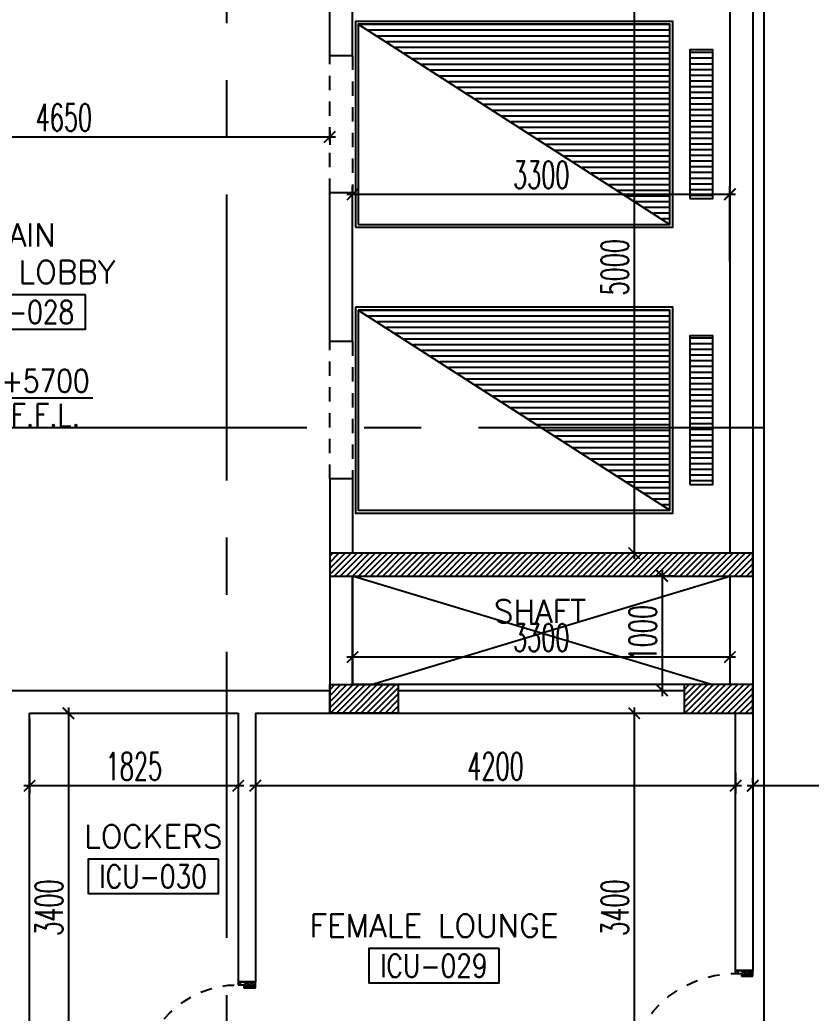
# Model space of a CAD drawing. Extents: x 276011.4 to 276105.3, y 57291.9 to 57371.4.
# Drawn here: x 276036.57 to 276043.49, y 57315.24 to 57323.93 of the extents above; entities that cross this region are included whole.
import ezdxf
from ezdxf.enums import TextEntityAlignment as Align

# ---------------------------------------------------------------- set-up
doc = ezdxf.new("R2010")
doc.units = 0
doc.header["$MEASUREMENT"] = 0
doc.header["$PDMODE"] = 34
for name, pattern in [('CENTERX2', [4, 2.5, -0.5, 0.5, -0.5]), ('HIDDEN', [0.375, 0.25, -0.125]), ('HIDDEN2', [0.1875, 0.125, -0.0625])]:
    doc.linetypes.add(name, pattern=pattern)
doc.layers.get('0').update_dxf_attribs({"color": 4, "linetype": 'CONTINUOUS'})
doc.layers.get('DEFPOINTS').update_dxf_attribs({"linetype": 'CONTINUOUS'})
for name, color, linetype in [('A_COUNTER', 7, 'CONTINUOUS'), ('AXES', 11, 'CENTERX2'), ('CEILING', 4, 'CONTINUOUS'), ('COL', 5, 'CONTINUOUS'), ('DIM', 4, 'CONTINUOUS'), ('DOOR', 7, 'CONTINUOUS'), ('HAT', 11, 'CONTINUOUS'), ('HIDDEN', 9, 'HIDDEN2'), ('LEV-PL', 3, 'CONTINUOUS'), ('LIFTS', 3, 'CONTINUOUS'), ('RM-BOX', 11, 'CONTINUOUS'), ('RM-NAME', 11, 'CONTINUOUS'), ('RM-NO', 11, 'CONTINUOUS'), ('SHAFT', 3, 'CONTINUOUS'), ('WALL', 2, 'CONTINUOUS')]:
    doc.layers.add(name, color=color, linetype=linetype)
doc.styles.add('ROMANS', font='ROMANS.shx', dxfattribs={"width": 0.6})
doc.styles.add('S', font='ROMANS.SHX')
doc.dimstyles.new('STANDARD_IN', dxfattribs={"dimtxt": 0.24, "dimasz": 0.1, "dimexe": 0.07, "dimexo": 0.05, "dimgap": 0.05, "dimtad": 1, "dimdec": 0, "dimlfac": 1000, "dimzin": 0, "dimtxsty": 'ROMANS', "dimblk": 'ARCHTICK', "dimcen": 0.05, "dimdle": 0.05, "dimclrd": 4, "dimclre": 4, "dimclrt": 2, "dimazin": 3, "dimtfac": 1, "dimtdec": 0, "dimtmove": 0, "dimatfit": 3, "dimtolj": 1, "dimtzin": 0})

# ---------------------------------------------------------------- blocks, each defined once
blk = doc.blocks.new('RM1')
at = {"layer": 'RM-BOX'}
blk.add_lwpolyline([(569.9, -200), (-569.9, -200), (-569.9, -500), (569.9, -500)], close=True, dxfattribs=at)
at = {"layer": 'RM-NAME', "style": 'ROMANS'}
blk.add_attdef('ROOMNAME1', text='', height=200, dxfattribs=at).set_placement((0, 323.8), align=Align.MIDDLE)
blk = doc.blocks.new('*X23')
at = {"color": 0}
for p, q in [((503898.9, 131750), (506611.9, 131750)), ((503976.8, 131700), (506611.9, 131700)), ((504054.6, 131650), (506611.9, 131650)), ((504132.5, 131600), (506611.9, 131600)), ((504210.3, 131550), (506611.9, 131550)), ((504288.2, 131500), (506611.9, 131500)), ((504366, 131450), (506611.9, 131450)), ((504443.9, 131400), (506611.9, 131400)), ((504521.8, 131350), (506611.9, 131350)), ((504599.6, 131300), (506611.9, 131300)), ((504677.5, 131250), (506611.9, 131250)), ((504755.3, 131200), (506611.9, 131200)), ((504833.2, 131150), (506611.9, 131150)), ((504911, 131100), (506611.9, 131100)), ((504988.9, 131050), (506611.9, 131050)), ((505066.8, 131000), (506611.9, 131000)), ((505144.6, 130950), (506611.9, 130950)), ((505222.5, 130900), (506611.9, 130900)), ((505300.3, 130850), (506611.9, 130850)), ((505378.2, 130800), (506611.9, 130800)), ((505456, 130750), (506611.9, 130750)), ((505533.9, 130700), (506611.9, 130700)), ((505611.8, 130650), (506611.9, 130650)), ((505689.6, 130600), (506611.9, 130600)), ((505767.5, 130550), (506611.9, 130550)), ((505845.3, 130500), (506611.9, 130500)), ((505923.2, 130450), (506611.9, 130450)), ((506001, 130400), (506611.9, 130400)), ((506078.9, 130350), (506611.9, 130350)), ((506156.8, 130300), (506611.9, 130300)), ((506234.6, 130250), (506611.9, 130250)), ((506312.5, 130200), (506611.9, 130200)), ((506390.3, 130150), (506611.9, 130150)), ((506468.2, 130100), (506611.9, 130100)), ((506546, 130050), (506611.9, 130050))]:
    blk.add_line(p, q, dxfattribs=at)
blk = doc.blocks.new('*X22')
at = {"color": 0}
for p, q in [((140176.5, 227700), (140376.5, 227700)), ((140176.5, 227650), (140376.5, 227650)), ((140176.5, 227600), (140376.5, 227600)), ((140176.5, 227550), (140376.5, 227550)), ((140176.5, 227500), (140376.5, 227500)), ((140176.5, 227450), (140376.5, 227450)), ((140176.5, 227400), (140376.5, 227400)), ((140176.5, 227350), (140376.5, 227350)), ((140176.5, 227300), (140376.5, 227300)), ((140176.5, 227250), (140376.5, 227250)), ((140176.5, 227200), (140376.5, 227200)), ((140176.5, 227150), (140376.5, 227150)), ((140176.5, 227100), (140376.5, 227100)), ((140176.5, 227050), (140376.5, 227050)), ((140176.5, 227000), (140376.5, 227000)), ((140176.5, 226950), (140376.5, 226950)), ((140176.5, 226900), (140376.5, 226900)), ((140176.5, 226850), (140376.5, 226850)), ((140176.5, 226800), (140376.5, 226800)), ((140176.5, 226750), (140376.5, 226750)), ((140176.5, 226700), (140376.5, 226700)), ((140176.5, 226650), (140376.5, 226650)), ((140176.5, 226600), (140376.5, 226600)), ((140176.5, 226550), (140376.5, 226550)), ((140176.5, 226500), (140376.5, 226500)), ((140176.5, 226450), (140376.5, 226450))]:
    blk.add_line(p, q, dxfattribs=at)
blk = doc.blocks.new('*X25')
at = {"color": 0}
for p, q in [((197838.6, 138812.8), (198025.5, 138999.7)), ((197838.6, 138865.9), (197972.4, 138999.7)), ((197838.6, 138918.9), (197919.4, 138999.7)), ((197838.6, 138971.9), (197866.4, 138999.7)), ((197878.5, 138799.7), (198078.5, 138999.7)), ((197931.5, 138799.7), (198131.5, 138999.7)), ((197984.6, 138799.7), (198184.6, 138999.7)), ((198037.6, 138799.7), (198237.6, 138999.7)), ((198090.6, 138799.7), (198290.6, 138999.7)), ((198143.7, 138799.7), (198343.7, 138999.7)), ((198196.7, 138799.7), (198396.7, 138999.7)), ((198249.7, 138799.7), (198449.7, 138999.7)), ((198302.8, 138799.7), (198502.8, 138999.7)), ((198355.8, 138799.7), (198555.8, 138999.7)), ((198408.8, 138799.7), (198608.8, 138999.7)), ((198461.9, 138799.7), (198661.9, 138999.7)), ((198514.9, 138799.7), (198714.9, 138999.7)), ((198567.9, 138799.7), (198767.9, 138999.7)), ((198621, 138799.7), (198821, 138999.7)), ((198674, 138799.7), (198874, 138999.7)), ((198727, 138799.7), (198927, 138999.7)), ((198780.1, 138799.7), (198980.1, 138999.7)), ((198833.1, 138799.7), (199033.1, 138999.7)), ((198886.1, 138799.7), (199086.1, 138999.7)), ((198939.2, 138799.7), (199139.2, 138999.7)), ((198992.2, 138799.7), (199192.2, 138999.7)), ((199045.2, 138799.7), (199245.2, 138999.7)), ((199098.3, 138799.7), (199298.3, 138999.7)), ((199151.3, 138799.7), (199351.3, 138999.7)), ((199204.3, 138799.7), (199404.3, 138999.7)), ((199257.4, 138799.7), (199457.4, 138999.7)), ((199310.4, 138799.7), (199510.4, 138999.7)), ((199363.4, 138799.7), (199563.4, 138999.7)), ((199416.5, 138799.7), (199616.5, 138999.7)), ((199469.5, 138799.7), (199669.5, 138999.7)), ((199522.5, 138799.7), (199722.5, 138999.7)), ((199575.6, 138799.7), (199775.6, 138999.7)), ((199628.6, 138799.7), (199828.6, 138999.7)), ((199681.6, 138799.7), (199881.6, 138999.7)), ((199734.7, 138799.7), (199934.7, 138999.7)), ((199787.7, 138799.7), (199987.7, 138999.7)), ((199840.7, 138799.7), (200040.7, 138999.7)), ((199893.8, 138799.7), (200093.8, 138999.7)), ((199946.8, 138799.7), (200146.8, 138999.7)), ((199999.8, 138799.7), (200199.8, 138999.7)), ((200052.9, 138799.7), (200252.9, 138999.7)), ((200105.9, 138799.7), (200305.9, 138999.7)), ((200158.9, 138799.7), (200358.9, 138999.7)), ((200212, 138799.7), (200412, 138999.7)), ((200265, 138799.7), (200465, 138999.7)), ((200318, 138799.7), (200518, 138999.7)), ((200371.1, 138799.7), (200571.1, 138999.7)), ((200424.1, 138799.7), (200624.1, 138999.7)), ((200477.1, 138799.7), (200677.1, 138999.7)), ((200530.2, 138799.7), (200730.2, 138999.7)), ((200583.2, 138799.7), (200783.2, 138999.7)), ((200636.2, 138799.7), (200836.2, 138999.7)), ((200689.3, 138799.7), (200889.3, 138999.7)), ((200742.3, 138799.7), (200942.3, 138999.7)), ((200795.3, 138799.7), (200995.3, 138999.7)), ((200848.4, 138799.7), (201048.4, 138999.7)), ((200901.4, 138799.7), (201101.4, 138999.7)), ((200954.4, 138799.7), (201154.4, 138999.7)), ((201007.5, 138799.7), (201207.5, 138999.7)), ((201060.5, 138799.7), (201260.5, 138999.7)), ((201113.5, 138799.7), (201313.5, 138999.7)), ((201166.6, 138799.7), (201366.6, 138999.7)), ((201219.6, 138799.7), (201419.6, 138999.7)), ((201272.6, 138799.7), (201472.6, 138999.7)), ((201325.7, 138799.7), (201525.7, 138999.7)), ((201378.7, 138799.7), (201538.6, 138959.6)), ((201431.7, 138799.7), (201538.6, 138906.6)), ((201484.8, 138799.7), (201538.6, 138853.5))]:
    blk.add_line(p, q, dxfattribs=at)
blk = doc.blocks.new('LEV1')
at = {"layer": 'LEV-PL'}
for p, q in [((0, 245), (0, 175)), ((-175, 0), (-245, 0)), ((175, 0), (1061.3, 0)), ((0, -175), (0, -245))]:
    blk.add_line(p, q, dxfattribs=at)
at = {"layer": 'LEV-PL', "const_width": 175}
for points in [[(-87.5, 0, -0.414214), (0, 87.5, -1)], [(87.5, 0, -0.414214), (0, -87.5, -1)]]:
    blk.add_lwpolyline(points, format="xyb", dxfattribs=at)
at = {"layer": 'LEV-PL'}
blk.add_circle((0, 0), 175, dxfattribs=at)
at = {"layer": 'LEV-PL', "color": 4, "style": 'S', "width": 0.85}
for tag, p in [('+0000', (646.1, 50)), ('F.F.L.', (646.1, -250))]:
    blk.add_attdef(tag, text='', height=200, dxfattribs=at).set_placement(p, align=Align.CENTER)
blk = doc.blocks.new('DOOR90')
at = {"layer": 'DOOR', "color": 0, "linetype": 'BYBLOCK'}
for p, q in [((-150, 0), (-150, -25)), ((-150, 0), (0, 0)), ((0, -50), (0, 0)), ((-1000, -25), (-1000, -75)), ((-1000, -75), (-1000, -25)), ((-950, -25), (-1000, -25)), ((-950, -75), (-1000, -75)), ((-970, -42), (-970, -58)), ((-950, -42), (-970, -42)), ((-950, -58), (-970, -58)), ((-950, -25), (-950, -42)), ((-950, -58), (-950, -75)), ((-917.6, -25), (-917.6, -17.8)), ((-827.6, -17.8), (-917.6, -17.8)), ((-917.6, -75), (-917.6, -82.2)), ((-827.6, -82.2), (-917.6, -82.2)), ((-905, -17.8), (-905, -8.8)), ((-905, -8.8), (-840.2, -8.8)), ((-905, -17.8), (-840.2, -17.8)), ((-905, -82.2), (-905, -91.2)), ((-905, -82.2), (-840.2, -82.2)), ((-840.2, -17.8), (-840.2, -8.8)), ((-840.2, -82.2), (-840.2, -91.2)), ((-827.6, -25), (-827.6, -17.8)), ((-827.6, -75), (-827.6, -82.2)), ((-200, -42), (-200, -25)), ((-200, -25), (-150, -25)), ((-180, -42), (-200, -42)), ((-200, -75), (-200, -58)), ((-200, -58), (-180, -58)), ((-150, -75), (-200, -75)), ((-180, -58), (-180, -42)), ((-150, -75), (-150, -25)), ((-150, -25), (-100, -25)), ((-100, -25), (-100, -50)), ((-100, -50), (0, -50)), ((-905, -91.2), (-840.2, -91.2)), ((-100, -850), (0, -850)), ((-100, -875), (-100, -850)), ((0, -850), (0, -900)), ((-150, -900), (-150, -875)), ((-150, -875), (-100, -875)), ((0, -900), (-150, -900)), ((-150, -900), (0, -900))]:
    blk.add_line(p, q, dxfattribs=at)
at = {"layer": 'DOOR', "color": 9, "linetype": 'BYBLOCK'}
for p, q in [((0, -50), (-113.7, 0)), ((0, -50), (-40.1, 0)), ((0, -50), (-100, -36.6)), ((0, -850), (-113.7, -900)), ((0, -850), (-100, -863.4)), ((0, -850), (-40.1, -900))]:
    blk.add_line(p, q, dxfattribs=at)
at = {"layer": 'DOOR', "linetype": 'BYBLOCK'}
for p, q in [((-200, -25), (-950, -25)), ((-200, -42), (-950, -42)), ((-200, -58), (-950, -58)), ((-950, -75), (-200, -75))]:
    blk.add_line(p, q, dxfattribs=at)
at = {"layer": 'DOOR', "color": 0, "linetype": 'BYBLOCK'}
for centre in [(-872.6, 23.5), (-872.6, -123.5)]:
    blk.add_circle(centre, 32.4, dxfattribs=at)
at = {"layer": 'DOOR', "color": 9, "linetype": 'BYBLOCK'}
for centre, radius, start, end in [((0, -50), 154.4, 161.10529, 166.28577), ((0, -50), 134.4, 158.15985, 169.28002), ((0, -50), 94.4, 148.01819, 180), ((0, -50), 74.4, 137.77643, 180), ((0, -50), 114.4, 154.08384, 167.37743), ((0, -50), 54.4, 113.20738, 180), ((0, -50), 34.4, 90, 180), ((0, -50), 14.4, 90, 180), ((0, -850), 94.4, 180, 211.98181), ((0, -850), 74.4, 180, 222.22357), ((0, -850), 54.4, 180, 246.79262), ((0, -850), 34.4, 180, 270), ((0, -850), 14.4, 180, 270), ((0, -850), 154.4, 193.71423, 198.89471), ((0, -850), 134.4, 190.71998, 201.84015)]:
    blk.add_arc(centre, radius, start, end, dxfattribs=at)
at = {"layer": 'DOOR', "linetype": 'HIDDEN', "ltscale": 0.5}
blk.add_arc((-150, -25), 850, 180, 270, dxfattribs=at)
blk = doc.blocks.new('_ARCHTICK')
at = {"color": 0, "linetype": 'BYBLOCK', "const_width": 0.15}
blk.add_lwpolyline([(-0.5, -0.5), (0.5, 0.5)], dxfattribs=at)
blk = doc.blocks.new('*D157')
at = {"layer": 'DEFPOINTS', "color": 0, "linetype": 'BYBLOCK', "ltscale": 0.3}
for p in [(276034.6255, 57323.0954), (276039.2755, 57323.0129), (276039.2755, 57322.9023)]:
    blk.add_point(p, dxfattribs=at)
at = {"layer": 'DIM', "color": 4, "linetype": 'BYBLOCK', "ltscale": 0.3}
for p, q in [((276034.6255, 57323.0454), (276034.6255, 57322.8323)), ((276039.2755, 57322.9629), (276039.2755, 57322.8323)), ((276034.5755, 57322.9023), (276039.3255, 57322.9023))]:
    blk.add_line(p, q, dxfattribs=at)
at = {"layer": 'DIM', "color": 4, "linetype": 'BYBLOCK', "ltscale": 0.3, "xscale": 0.1, "yscale": 0.1, "zscale": 0.1, "rotation": 180}
blk.add_blockref('_ARCHTICK', (276034.6255, 57322.9023), dxfattribs=at)
at = {"layer": 'DIM', "color": 4, "linetype": 'BYBLOCK', "ltscale": 0.3, "xscale": 0.1, "yscale": 0.1, "zscale": 0.1}
blk.add_blockref('_ARCHTICK', (276039.2755, 57322.9023), dxfattribs=at)
at = {"layer": 'DIM', "color": 2, "linetype": 'BYBLOCK', "ltscale": 0.3, "insert": (276036.9505, 57323.0723), "char_height": 0.24, "attachment_point": 5, "style": 'ROMANS'}
blk.add_mtext('\\A1;4650', dxfattribs=at)
blk = doc.blocks.new('*D154')
at = {"layer": 'DEFPOINTS', "color": 0, "linetype": 'BYBLOCK', "ltscale": 0.3}
for p in [(276042.4184, 57324.2629), (276041.9386, 57319.2629), (276042.5383, 57319.2629)]:
    blk.add_point(p, dxfattribs=at)
at = {"layer": 'DIM', "color": 4, "linetype": 'BYBLOCK', "ltscale": 0.3}
for p, q in [((276041.9386, 57324.3129), (276041.9386, 57319.2129)), ((276042.3684, 57324.2629), (276041.8686, 57324.2629)), ((276042.4883, 57319.2629), (276041.8686, 57319.2629))]:
    blk.add_line(p, q, dxfattribs=at)
at = {"layer": 'DIM', "color": 4, "linetype": 'BYBLOCK', "ltscale": 0.3, "xscale": 0.1, "yscale": 0.1, "zscale": 0.1}
for p, rotation in [((276041.9386, 57324.2629), 90), ((276041.9386, 57319.2629), 270)]:
    blk.add_blockref('_ARCHTICK', p, dxfattribs=dict(at, rotation=rotation))
at = {"layer": 'DIM', "color": 2, "linetype": 'BYBLOCK', "ltscale": 0.3, "insert": (276041.7686, 57321.7629), "char_height": 0.24, "attachment_point": 5, "rotation": 90, "style": 'ROMANS'}
blk.add_mtext('\\A1;5000', dxfattribs=at)
blk = doc.blocks.new('*D153')
at = {"layer": 'DEFPOINTS', "color": 0, "linetype": 'BYBLOCK', "ltscale": 0.3}
for p in [(276042.7755, 57322.4009), (276039.4755, 57321.7629), (276042.7755, 57321.7629)]:
    blk.add_point(p, dxfattribs=at)
at = {"layer": 'DIM', "color": 4, "linetype": 'BYBLOCK', "ltscale": 0.3}
for p, q in [((276039.4255, 57322.4009), (276042.8255, 57322.4009)), ((276039.4755, 57321.8129), (276039.4755, 57322.4709)), ((276042.7755, 57321.8129), (276042.7755, 57322.4709))]:
    blk.add_line(p, q, dxfattribs=at)
at = {"layer": 'DIM', "color": 4, "linetype": 'BYBLOCK', "ltscale": 0.3, "xscale": 0.1, "yscale": 0.1, "zscale": 0.1, "rotation": 180}
blk.add_blockref('_ARCHTICK', (276039.4755, 57322.4009), dxfattribs=at)
at = {"layer": 'DIM', "color": 4, "linetype": 'BYBLOCK', "ltscale": 0.3, "xscale": 0.1, "yscale": 0.1, "zscale": 0.1}
blk.add_blockref('_ARCHTICK', (276042.7755, 57322.4009), dxfattribs=at)
at = {"layer": 'DIM', "color": 2, "linetype": 'BYBLOCK', "ltscale": 0.3, "insert": (276041.1255, 57322.5709), "char_height": 0.24, "attachment_point": 5, "style": 'ROMANS'}
blk.add_mtext('\\A1;3300', dxfattribs=at)
blk = doc.blocks.new('*D152')
at = {"layer": 'DEFPOINTS', "color": 0, "linetype": 'BYBLOCK', "ltscale": 0.3}
for p in [(276042.3383, 57319.0629), (276042.1762, 57318.0629), (276042.1831, 57318.0629)]:
    blk.add_point(p, dxfattribs=at)
at = {"layer": 'DIM', "color": 4, "linetype": 'BYBLOCK', "ltscale": 0.3}
for p, q in [((276042.1831, 57319.1129), (276042.1831, 57318.0129)), ((276042.2883, 57319.0629), (276042.1131, 57319.0629)), ((276042.2262, 57318.0629), (276042.2531, 57318.0629))]:
    blk.add_line(p, q, dxfattribs=at)
at = {"layer": 'DIM', "color": 4, "linetype": 'BYBLOCK', "ltscale": 0.3, "xscale": 0.1, "yscale": 0.1, "zscale": 0.1}
for p, rotation in [((276042.1831, 57319.0629), 90), ((276042.1831, 57318.0629), 270)]:
    blk.add_blockref('_ARCHTICK', p, dxfattribs=dict(at, rotation=rotation))
at = {"layer": 'DIM', "color": 2, "linetype": 'BYBLOCK', "ltscale": 0.3, "insert": (276042.0131, 57318.5629), "char_height": 0.24, "attachment_point": 5, "rotation": 90, "style": 'ROMANS'}
blk.add_mtext('\\A1;1000', dxfattribs=at)
blk = doc.blocks.new('*D151')
at = {"layer": 'DEFPOINTS', "color": 0, "linetype": 'BYBLOCK', "ltscale": 0.3}
for p in [(276039.4755, 57318.458), (276042.7755, 57318.458), (276039.4755, 57318.3537)]:
    blk.add_point(p, dxfattribs=at)
at = {"layer": 'DIM', "color": 4, "linetype": 'BYBLOCK', "ltscale": 0.3}
for p, q in [((276039.4755, 57318.408), (276039.4755, 57318.2837)), ((276042.7755, 57318.408), (276042.7755, 57318.2837)), ((276042.8255, 57318.3537), (276039.4255, 57318.3537))]:
    blk.add_line(p, q, dxfattribs=at)
at = {"layer": 'DIM', "color": 4, "linetype": 'BYBLOCK', "ltscale": 0.3, "xscale": 0.1, "yscale": 0.1, "zscale": 0.1, "rotation": 180}
blk.add_blockref('_ARCHTICK', (276039.4755, 57318.3537), dxfattribs=at)
at = {"layer": 'DIM', "color": 4, "linetype": 'BYBLOCK', "ltscale": 0.3, "xscale": 0.1, "yscale": 0.1, "zscale": 0.1}
blk.add_blockref('_ARCHTICK', (276042.7755, 57318.3537), dxfattribs=at)
at = {"layer": 'DIM', "color": 2, "linetype": 'BYBLOCK', "ltscale": 0.3, "insert": (276041.1255, 57318.5237), "char_height": 0.24, "attachment_point": 5, "style": 'ROMANS'}
blk.add_mtext('\\A1;3300', dxfattribs=at)
blk = doc.blocks.new('*D150')
at = {"layer": 'DEFPOINTS', "color": 0, "linetype": 'BYBLOCK', "ltscale": 0.3}
for p in [(276041.619, 57317.8629), (276041.619, 57314.4629), (276041.9386, 57314.4629)]:
    blk.add_point(p, dxfattribs=at)
at = {"layer": 'DIM', "color": 4, "linetype": 'BYBLOCK', "ltscale": 0.3}
for p, q in [((276041.9386, 57317.9129), (276041.9386, 57314.4129)), ((276041.669, 57317.8629), (276042.0086, 57317.8629)), ((276041.669, 57314.4629), (276042.0086, 57314.4629))]:
    blk.add_line(p, q, dxfattribs=at)
at = {"layer": 'DIM', "color": 4, "linetype": 'BYBLOCK', "ltscale": 0.3, "xscale": 0.1, "yscale": 0.1, "zscale": 0.1}
for p, rotation in [((276041.9386, 57317.8629), 90), ((276041.9386, 57314.4629), 270)]:
    blk.add_blockref('_ARCHTICK', p, dxfattribs=dict(at, rotation=rotation))
at = {"layer": 'DIM', "color": 2, "linetype": 'BYBLOCK', "ltscale": 0.3, "insert": (276041.7686, 57316.1629), "char_height": 0.24, "attachment_point": 5, "rotation": 90, "style": 'ROMANS'}
blk.add_mtext('\\A1;3400', dxfattribs=at)
blk = doc.blocks.new('*D148')
at = {"layer": 'DEFPOINTS', "color": 0, "linetype": 'BYBLOCK', "ltscale": 0.3}
for p in [(276038.6255, 57317.3928), (276042.8255, 57317.3928), (276038.6255, 57317.229)]:
    blk.add_point(p, dxfattribs=at)
at = {"layer": 'DIM', "color": 4, "linetype": 'BYBLOCK', "ltscale": 0.3}
for p, q in [((276038.6255, 57317.3428), (276038.6255, 57317.159)), ((276042.8255, 57317.3428), (276042.8255, 57317.159)), ((276042.8755, 57317.229), (276038.5755, 57317.229))]:
    blk.add_line(p, q, dxfattribs=at)
at = {"layer": 'DIM', "color": 4, "linetype": 'BYBLOCK', "ltscale": 0.3, "xscale": 0.1, "yscale": 0.1, "zscale": 0.1, "rotation": 180}
blk.add_blockref('_ARCHTICK', (276038.6255, 57317.229), dxfattribs=at)
at = {"layer": 'DIM', "color": 4, "linetype": 'BYBLOCK', "ltscale": 0.3, "xscale": 0.1, "yscale": 0.1, "zscale": 0.1}
blk.add_blockref('_ARCHTICK', (276042.8255, 57317.229), dxfattribs=at)
at = {"layer": 'DIM', "color": 2, "linetype": 'BYBLOCK', "ltscale": 0.3, "insert": (276040.7255, 57317.399), "char_height": 0.24, "attachment_point": 5, "style": 'ROMANS'}
blk.add_mtext('\\A1;4200', dxfattribs=at)
blk = doc.blocks.new('*D147')
at = {"layer": 'DEFPOINTS', "color": 0, "linetype": 'BYBLOCK', "ltscale": 0.3}
for p in [(276036.6505, 57317.8629), (276038.4755, 57317.8629), (276036.6505, 57317.229)]:
    blk.add_point(p, dxfattribs=at)
at = {"layer": 'DIM', "color": 4, "linetype": 'BYBLOCK', "ltscale": 0.3}
for p, q in [((276036.6505, 57317.8129), (276036.6505, 57317.159)), ((276038.4755, 57317.8129), (276038.4755, 57317.159)), ((276038.5255, 57317.229), (276036.6005, 57317.229))]:
    blk.add_line(p, q, dxfattribs=at)
at = {"layer": 'DIM', "color": 4, "linetype": 'BYBLOCK', "ltscale": 0.3, "xscale": 0.1, "yscale": 0.1, "zscale": 0.1, "rotation": 180}
blk.add_blockref('_ARCHTICK', (276036.6505, 57317.229), dxfattribs=at)
at = {"layer": 'DIM', "color": 4, "linetype": 'BYBLOCK', "ltscale": 0.3, "xscale": 0.1, "yscale": 0.1, "zscale": 0.1}
blk.add_blockref('_ARCHTICK', (276038.4755, 57317.229), dxfattribs=at)
at = {"layer": 'DIM', "color": 2, "linetype": 'BYBLOCK', "ltscale": 0.3, "insert": (276037.563, 57317.399), "char_height": 0.24, "attachment_point": 5, "style": 'ROMANS'}
blk.add_mtext('\\A1;1825', dxfattribs=at)
blk = doc.blocks.new('*D135')
at = {"layer": 'DEFPOINTS', "color": 0, "linetype": 'BYBLOCK', "ltscale": 0.3}
for p in [(276036.6505, 57317.8629), (276036.6505, 57314.4629), (276036.9901, 57314.4629)]:
    blk.add_point(p, dxfattribs=at)
at = {"layer": 'DIM', "color": 4, "linetype": 'BYBLOCK', "ltscale": 0.3}
for p, q in [((276036.9901, 57317.9129), (276036.9901, 57314.4129)), ((276036.7005, 57317.8629), (276037.0601, 57317.8629)), ((276036.7005, 57314.4629), (276037.0601, 57314.4629))]:
    blk.add_line(p, q, dxfattribs=at)
at = {"layer": 'DIM', "color": 4, "linetype": 'BYBLOCK', "ltscale": 0.3, "xscale": 0.1, "yscale": 0.1, "zscale": 0.1}
for p, rotation in [((276036.9901, 57317.8629), 90), ((276036.9901, 57314.4629), 270)]:
    blk.add_blockref('_ARCHTICK', p, dxfattribs=dict(at, rotation=rotation))
at = {"layer": 'DIM', "color": 2, "linetype": 'BYBLOCK', "ltscale": 0.3, "insert": (276036.8201, 57316.1629), "char_height": 0.24, "attachment_point": 5, "rotation": 90, "style": 'ROMANS'}
blk.add_mtext('\\A1;3400', dxfattribs=at)
blk = doc.blocks.new('*D123')
at = {"layer": 'DEFPOINTS', "color": 0, "linetype": 'BYBLOCK', "ltscale": 0.3}
for p in [(276042.9755, 57317.229), (276042.9755, 57317.2029), (276045.3255, 57317.2029)]:
    blk.add_point(p, dxfattribs=at)
at = {"layer": 'DIM', "color": 4, "linetype": 'BYBLOCK', "ltscale": 0.3}
for p, q in [((276042.9755, 57317.2529), (276042.9755, 57317.299)), ((276045.3255, 57317.2529), (276045.3255, 57317.299)), ((276045.3755, 57317.229), (276042.9255, 57317.229))]:
    blk.add_line(p, q, dxfattribs=at)
at = {"layer": 'DIM', "color": 4, "linetype": 'BYBLOCK', "ltscale": 0.3, "xscale": 0.1, "yscale": 0.1, "zscale": 0.1, "rotation": 180}
blk.add_blockref('_ARCHTICK', (276042.9755, 57317.229), dxfattribs=at)
at = {"layer": 'DIM', "color": 4, "linetype": 'BYBLOCK', "ltscale": 0.3, "xscale": 0.1, "yscale": 0.1, "zscale": 0.1}
blk.add_blockref('_ARCHTICK', (276045.3255, 57317.229), dxfattribs=at)
at = {"layer": 'DIM', "color": 2, "linetype": 'BYBLOCK', "ltscale": 0.3, "insert": (276044.1505, 57317.399), "char_height": 0.24, "attachment_point": 5, "style": 'ROMANS'}
blk.add_mtext('\\A1;2350', dxfattribs=at)
blk = doc.blocks.new('DOOR-10')
at = {"layer": 'DOOR', "color": 0, "linetype": 'BYBLOCK'}
for p, q in [((-25.7, 1100), (-75.7, 1100)), ((-75.7, 1100), (-25.7, 1100)), ((-75.7, 1050), (-75.7, 1100)), ((-58.7, 1050), (-75.7, 1050)), ((-42.7, 1070), (-58.7, 1070)), ((-58.7, 1050), (-58.7, 1070)), ((-42.7, 1050), (-42.7, 1070)), ((-25.7, 1050), (-42.7, 1050)), ((-25.7, 1050), (-25.7, 1100)), ((-82.9, 1005), (-91.9, 1005)), ((-91.9, 1005), (-91.9, 940.2)), ((-75.7, 1017.6), (-82.9, 1017.6)), ((-82.9, 927.6), (-82.9, 1017.6)), ((-82.9, 1005), (-82.9, 940.2)), ((-25.7, 1017.6), (-18.5, 1017.6)), ((-18.5, 927.6), (-18.5, 1017.6)), ((-18.5, 1005), (-9.5, 1005)), ((-18.5, 1005), (-18.5, 940.2)), ((-9.5, 1005), (-9.5, 940.2)), ((-82.9, 940.2), (-91.9, 940.2)), ((-75.7, 927.6), (-82.9, 927.6)), ((-25.7, 927.6), (-18.5, 927.6)), ((-18.5, 940.2), (-9.5, 940.2)), ((-75.7, 200), (-58.7, 200)), ((-75.7, 150), (-75.7, 200)), ((-58.7, 200), (-58.7, 180)), ((-58.7, 180), (-42.7, 180)), ((-42.7, 200), (-25.7, 200)), ((-42.7, 180), (-42.7, 200)), ((-25.7, 200), (-25.7, 150)), ((-1000.7, 0), (-1000.7, 150)), ((-1000.7, 150), (-975.7, 150)), ((-1000.7, 150), (-1000.7, 0)), ((-975.7, 150), (-975.7, 100)), ((-975.7, 100), (-950.7, 100)), ((-950.7, 100), (-950.7, 0)), ((-75.7, 150), (-25.7, 150)), ((-50.7, 100), (-50.7, 0)), ((-25.7, 100), (-50.7, 100)), ((-0.7, 150), (-25.7, 150)), ((-25.7, 150), (-25.7, 100)), ((-950.7, 0), (-1000.7, 0)), ((-50.7, 0), (-0.7, 0))]:
    blk.add_line(p, q, dxfattribs=at)
at = {"layer": 'DOOR', "linetype": 'BYBLOCK'}
for p, q in [((-75.7, 1050), (-75.7, 200)), ((-58.7, 200), (-58.7, 1050)), ((-42.7, 200), (-42.7, 1050)), ((-25.7, 200), (-25.7, 1050))]:
    blk.add_line(p, q, dxfattribs=at)
at = {"layer": 'DOOR', "color": 9, "linetype": 'BYBLOCK'}
for p, q in [((-950.7, 0), (-1000.7, 113.7)), ((-950.7, 0), (-964.1, 100)), ((-50.7, 0), (-0.7, 113.7)), ((-50.7, 0), (-37.3, 100)), ((-0.7, 0), (-0.7, 150)), ((-950.7, 0), (-1000.7, 40.1)), ((-50.7, 0), (-0.7, 40.1))]:
    blk.add_line(p, q, dxfattribs=at)
at = {"layer": 'DOOR', "color": 0, "linetype": 'BYBLOCK'}
for centre in [(-124.2, 972.6), (22.8, 972.6)]:
    blk.add_circle(centre, 32.4, dxfattribs=at)
at = {"layer": 'DOOR', "linetype": 'HIDDEN', "ltscale": 0.5}
blk.add_arc((-23.4, 149.1), 952.3, 93.14816, 179.94816, dxfattribs=at)
at = {"layer": 'DOOR', "color": 9, "linetype": 'BYBLOCK'}
for centre, radius, start, end in [((-950.7, 0), 154.4, 103.71423, 108.89471), ((-950.7, 0), 134.4, 100.71998, 111.84015), ((-950.7, 0), 94.4, 90, 121.98181), ((-50.7, 0), 94.4, 58.01819, 90), ((-50.7, 0), 134.4, 68.15985, 79.28002), ((-50.7, 0), 114.4, 64.08384, 77.37743), ((-50.7, 0), 154.4, 71.10529, 76.28577), ((-950.7, 0), 74.4, 90, 132.22357), ((-950.7, 0), 54.4, 90, 156.79262), ((-950.7, 0), 34.4, 90, 180), ((-950.7, 0), 14.4, 90, 180), ((-50.7, 0), 74.4, 47.77643, 90), ((-50.7, 0), 54.4, 23.20738, 90), ((-50.7, 0), 34.4, 0, 90), ((-50.7, 0), 14.4, 0, 90)]:
    blk.add_arc(centre, radius, start, end, dxfattribs=at)

msp = doc.modelspace()

# ---------------------------------------------------------------- hatches: boundary and pattern name
at = {"layer": 'HAT'}
h = msp.add_hatch(dxfattribs=at)
h.set_pattern_fill('ANSI31', color=256, scale=0.3, style=0)
h.set_pattern_definition([(45, (275761.879317, 57274.97192), (-0.0265165043, 0.0265165043), [])])
h.paths.add_polyline_path([(276039.8755, 57317.8629), (276039.8755, 57318.1129), (276039.2755, 57318.1129), (276039.2755, 57317.8629)])
h = msp.add_hatch(dxfattribs=at)
h.set_pattern_fill('ANSI31', color=256, scale=0.3, style=0)
h.set_pattern_definition([(45, (275764.979315, 57274.97192), (-0.0265165043, 0.0265165043), [])])
h.paths.add_polyline_path([(276042.9755, 57318.1129), (276042.3755, 57318.1129), (276042.3755, 57317.8629), (276042.9755, 57317.8629)])

# ---------------------------------------------------------------- linework, layer by layer
at = {"layer": 'A_COUNTER'}
msp.add_line((276038.6255, 57315.5129), (276038.4755, 57315.5129), dxfattribs=at)
at = {"layer": 'AXES'}
for p, q in [((276038.3755, 57291.8986), (276038.3755, 57370.7113)), ((276038.3755, 57291.8986), (276038.3755, 57370.7113)), ((276012.1331, 57320.3629), (276036.5755, 57320.3629)), ((276036.5755, 57320.3629), (276052.7755, 57320.3629))]:
    msp.add_line(p, q, dxfattribs=at)
at = {"layer": 'CEILING', "linetype": 'BYBLOCK', "ltscale": 0.3}
msp.add_lwpolyline([(276027.9255, 57325.4629), (276030.0755, 57325.4629), (276030.0755, 57308.5129), (276032.8255, 57308.5129), (276032.8255, 57309.1129), (276033.6255, 57309.1129), (276033.6255, 57308.5129), (276043.0755, 57308.5129), (276043.0755, 57325.4629), (276045.2255, 57325.4629)], dxfattribs=at)
at = {"layer": 'COL'}
msp.add_lwpolyline([(276039.2755, 57319.2629), (276039.2755, 57319.0629), (276042.9755, 57319.0629), (276042.9755, 57319.2629)], close=True, dxfattribs=at)
at = {"layer": 'COL', "color": 2}
for points in [[(276039.2755, 57318.1129), (276039.8755, 57318.1129), (276039.8755, 57317.8629), (276039.2755, 57317.8629)], [(276042.9755, 57318.1129), (276042.3755, 57318.1129), (276042.3755, 57317.8629), (276042.9755, 57317.8629)]]:
    msp.add_lwpolyline(points, close=True, dxfattribs=at)
at = {"layer": 'HIDDEN'}
for p, q in [((276039.2755, 57322.4129), (276039.2755, 57323.6129)), ((276039.4755, 57323.6129), (276039.4755, 57322.4129)), ((276039.2755, 57319.9129), (276039.2755, 57321.1129)), ((276039.4755, 57321.1129), (276039.4755, 57319.9129))]:
    msp.add_line(p, q, dxfattribs=at)
at = {"layer": 'LIFTS'}
for p, q in [((276039.5255, 57323.8879), (276042.2505, 57322.1379)), ((276039.5255, 57321.3879), (276042.2505, 57319.6379))]:
    msp.add_line(p, q, dxfattribs=at)
for points in [[(276039.5005, 57322.1129), (276042.2755, 57322.1129), (276042.2755, 57323.9129), (276039.5005, 57323.9129)], [(276039.5255, 57322.1379), (276042.2505, 57322.1379), (276042.2505, 57323.8879), (276039.5255, 57323.8879)], [(276042.4255, 57322.3629), (276042.6255, 57322.3629), (276042.6255, 57323.6629), (276042.4255, 57323.6629)], [(276039.5005, 57321.4129), (276039.5005, 57319.6129), (276042.2755, 57319.6129), (276042.2755, 57321.4129)], [(276039.5255, 57321.3879), (276039.5255, 57319.6379), (276042.2505, 57319.6379), (276042.2505, 57321.3879)], [(276042.4255, 57319.8629), (276042.6255, 57319.8629), (276042.6255, 57321.1629), (276042.4255, 57321.1629)]]:
    msp.add_lwpolyline(points, close=True, dxfattribs=at)
at = {"layer": 'SHAFT'}
for p, q in [((276042.6105, 57318.1129), (276039.4755, 57319.0629)), ((276039.6405, 57318.1129), (276042.7755, 57319.0629))]:
    msp.add_line(p, q, dxfattribs=at)
at = {"layer": 'WALL'}
for p, q in [((276039.2755, 57323.6129), (276039.2755, 57324.2629)), ((276039.4755, 57323.6129), (276039.4755, 57324.2629)), ((276042.7755, 57324.2629), (276042.7755, 57319.2629)), ((276042.9755, 57324.2629), (276042.9755, 57319.9279)), ((276039.4755, 57323.6129), (276039.2755, 57323.6129)), ((276039.2755, 57321.1129), (276039.2755, 57322.4129)), ((276039.4755, 57322.4129), (276039.2755, 57322.4129)), ((276039.4755, 57321.1129), (276039.4755, 57322.4129)), ((276039.4755, 57321.1129), (276039.2755, 57321.1129)), ((276042.9755, 57320.5029), (276042.9755, 57315.6129)), ((276039.2755, 57319.9129), (276039.2755, 57319.2629)), ((276039.4755, 57319.9129), (276039.2755, 57319.9129)), ((276039.4755, 57319.9129), (276039.4755, 57319.2629)), ((276039.2755, 57319.7629), (276039.2755, 57319.2629)), ((276042.9755, 57319.7779), (276042.9755, 57319.2629)), ((276039.2755, 57319.0629), (276039.2755, 57317.8629)), ((276039.2755, 57319.0629), (276039.2755, 57317.8629)), ((276039.4755, 57319.0629), (276039.4755, 57318.1129)), ((276042.7755, 57319.0629), (276042.7755, 57318.1129)), ((276042.9755, 57319.0629), (276042.9755, 57317.8629)), ((276035.0255, 57318.0629), (276039.2755, 57318.0629)), ((276039.8755, 57318.0629), (276042.3755, 57318.0629)), ((276036.6505, 57314.4629), (276036.6505, 57317.8629)), ((276036.6505, 57317.8629), (276038.4755, 57317.8629)), ((276038.4755, 57317.8629), (276038.4755, 57315.5129)), ((276038.6255, 57317.8629), (276038.6255, 57315.5129)), ((276038.6255, 57317.8629), (276042.8255, 57317.8629)), ((276039.2755, 57317.8629), (276039.277, 57317.8629)), ((276042.8255, 57315.6129), (276042.8255, 57317.8629)), ((276042.9755, 57315.6129), (276042.8255, 57315.6129))]:
    msp.add_line(p, q, dxfattribs=at)
at = {"layer": 'WALL', "linetype": 'BYBLOCK', "ltscale": 0.3}
for points in [[(276039.2755, 57319.0629), (276042.9755, 57319.0629), (276042.9755, 57319.2629), (276039.2755, 57319.2629)], [(276039.4755, 57319.0629), (276042.7755, 57319.0629), (276042.7755, 57318.1129), (276039.4755, 57318.1129)]]:
    msp.add_lwpolyline(points, close=True, dxfattribs=at)

# ---------------------------------------------------------------- block references
at = {"layer": 'DOOR', "color": 0, "linetype": 'BYBLOCK', "ltscale": 0.3, "xscale": -0.001, "yscale": 0.001, "zscale": 0.001, "rotation": 90}
msp.add_blockref('DOOR-10', (276042.9755, 57314.6122), dxfattribs=at)
at = {"layer": 'DOOR', "color": 0, "linetype": 'BYBLOCK', "xscale": -0.001, "yscale": 0.001, "zscale": 0.001, "rotation": 180}
msp.add_blockref('DOOR90', (276038.6255, 57314.6129), dxfattribs=at)
at = {"layer": 'HAT', "xscale": 0.001, "yscale": 0.001, "zscale": 0.001}
msp.add_blockref('*X25', (275841.4369, 57180.2632), dxfattribs=at)
at = {"layer": 'LEV-PL', "xscale": 0.001, "yscale": 0.001, "zscale": 0.001}
msp.add_blockref('LEV1', (276036.1437, 57320.62), dxfattribs=at).add_auto_attribs({'F.F.L.': 'F.F.L.', '+0000': '+5700'})
at = {"layer": 'LIFTS', "color": 8, "xscale": 0.001, "yscale": 0.001, "zscale": 0.001}
for name, p in [('*X23', (275535.6386, 57192.1379)), ('*X22', (275902.249, 57095.9432)), ('*X23', (275535.6386, 57189.6379)), ('*X22', (275902.249, 57093.4468))]:
    msp.add_blockref(name, p, dxfattribs=at)
at = {"layer": 'RM-NAME'}
ref = msp.add_blockref('RM1', (276036.5711, 57321.7214), dxfattribs=dict(at, xscale=0.001, yscale=0.001, zscale=0.001))
ref.add_attrib('ROOMNO', 'ICU-028', dxfattribs={"layer": 'RM-NO', "height": 0.2, "style": 'ROMANS', "width": 0.8}).set_placement((276036.5711, 57321.3714), align=Align.MIDDLE)
ref.add_attrib('ROOMNAME2', 'LIFTS LOBBY', dxfattribs={"height": 0.2, "style": 'ROMANS'}).set_placement((276036.5711, 57321.7214), align=Align.MIDDLE)
ref.add_attrib('ROOMNAME1', 'MAIN', dxfattribs={"height": 0.2, "style": 'ROMANS'}).set_placement((276036.5711, 57322.0452), align=Align.MIDDLE)
ref = msp.add_blockref('RM1', (276037.7317, 57316.7862), dxfattribs=dict(at, xscale=0.001, yscale=0.001, zscale=0.001))
ref.add_attrib('ROOMNO', 'ICU-030', dxfattribs={"layer": 'RM-NO', "height": 0.2, "style": 'ROMANS', "width": 0.8}).set_placement((276037.7317, 57316.4362), align=Align.MIDDLE)
ref.add_attrib('ROOMNAME2', 'LOCKERS', dxfattribs={"height": 0.2, "style": 'ROMANS'}).set_placement((276037.7317, 57316.7862), align=Align.MIDDLE)
ref = msp.add_blockref('RM1', (276040.1869, 57316.0049), dxfattribs=dict(at, xscale=0.001, yscale=0.001, zscale=0.001))
ref.add_attrib('ROOMNO', 'ICU-029', dxfattribs={"layer": 'RM-NO', "height": 0.2, "style": 'ROMANS', "width": 0.8}).set_placement((276040.1869, 57315.6549), align=Align.MIDDLE)
ref.add_attrib('ROOMNAME2', 'FEMALE LOUNGE', dxfattribs={"height": 0.2, "style": 'ROMANS'}).set_placement((276040.1869, 57316.0049), align=Align.MIDDLE)

# ---------------------------------------------------------------- texts
at = {"layer": 'RM-NAME', "style": 'ROMANS'}
msp.add_text('SHAFT', height=0.2, dxfattribs=at).set_placement((276041.1142, 57318.7546), align=Align.MIDDLE)

# ---------------------------------------------------------------- dimensions: what is measured, and where the dimension line sits
at = {"layer": 'DIM', "linetype": 'BYBLOCK', "ltscale": 0.3}
for base, p1, p2, picture, middle in [((276041.9386, 57319.2629), (276042.4184, 57324.2629), (276042.5383, 57319.2629), '*D154', (276041.7686, 57321.7629)), ((276042.1831, 57318.0629), (276042.3383, 57319.0629), (276042.1762, 57318.0629), '*D152', (276042.0131, 57318.5629)), ((276036.9901, 57314.4629), (276036.6505, 57317.8629), (276036.6505, 57314.4629), '*D135', (276036.8201, 57316.1629)), ((276041.9386, 57314.4629), (276041.619, 57317.8629), (276041.619, 57314.4629), '*D150', (276041.7686, 57316.1629))]:
    dim = msp.add_linear_dim(base=base, p1=p1, p2=p2, angle=90, dimstyle='STANDARD_IN', dxfattribs=at)
    dim.commit()
    dim.dimension.update_dxf_attribs({"geometry": picture, "text_midpoint": middle})
for base, p1, p2, picture, middle in [((276039.2755, 57322.9023), (276034.6255, 57323.0954), (276039.2755, 57323.0129), '*D157', (276036.9505, 57323.0723)), ((276042.7755, 57322.4009), (276039.4755, 57321.7629), (276042.7755, 57321.7629), '*D153', (276041.1255, 57322.5709)), ((276039.4755, 57318.3537), (276042.7755, 57318.458), (276039.4755, 57318.458), '*D151', (276041.1255, 57318.5237)), ((276036.6505, 57317.229), (276038.4755, 57317.8629), (276036.6505, 57317.8629), '*D147', (276037.563, 57317.399)), ((276038.6255, 57317.229), (276042.8255, 57317.3928), (276038.6255, 57317.3928), '*D148', (276040.7255, 57317.399)), ((276042.9755, 57317.229), (276045.3255, 57317.2029), (276042.9755, 57317.2029), '*D123', (276044.1505, 57317.399))]:
    dim = msp.add_linear_dim(base=base, p1=p1, p2=p2, dimstyle='STANDARD_IN', dxfattribs=at)
    dim.commit()
    dim.dimension.update_dxf_attribs({"geometry": picture, "text_midpoint": middle})

doc.saveas('drawing.dxf')
